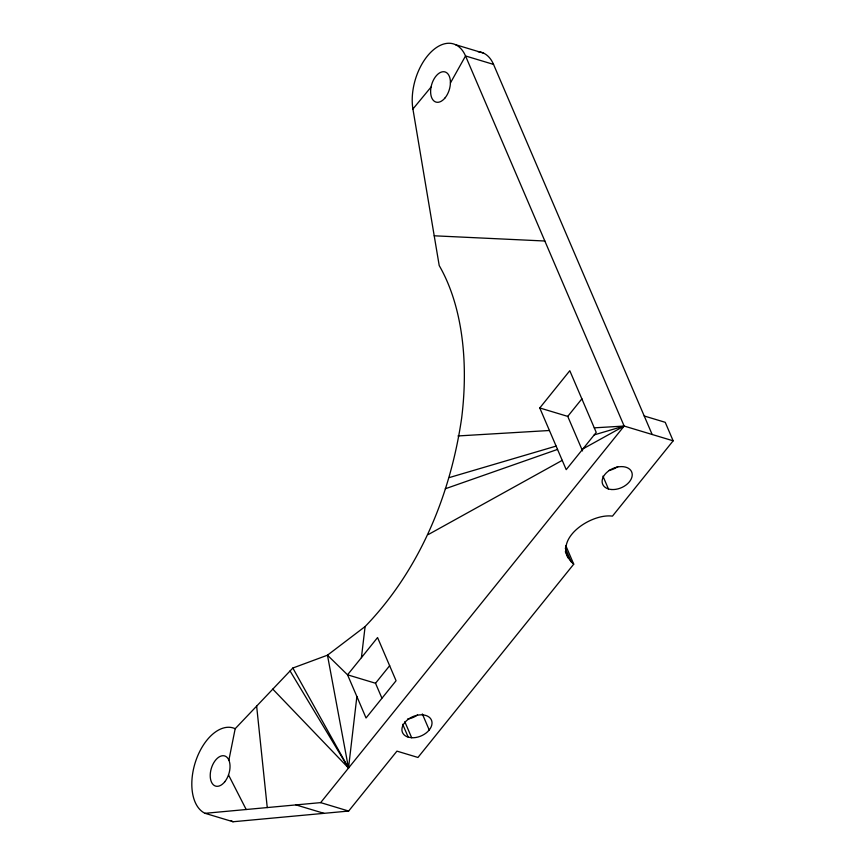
<?xml version="1.0" encoding="UTF-8"?>
<svg xmlns="http://www.w3.org/2000/svg" width="865" height="865" viewBox="0 0 865 865"><rect width="100%" height="100%" fill="white"/><g stroke="black" fill="none" stroke-linecap="round" stroke-linejoin="round"><path stroke-width="1.3" d="M272.799 689.135L348.519 768.055L356.877 696.53L347.535 674.808L327.467 655.194L292.846 668.029L235.183 728.708A45.012 26.264 -73.2 0 0 196.16 759.827A45.012 26.264 -73.2 0 0 205.059 813.316L233.063 821.75L348.649 811.056L396.949 751.134L417.957 757.459L573.733 564.175L565.807 545.664M381.865 698.044L375.518 683.242L347.535 674.808L361.408 657.681L365.106 626.552C419.547 570.197 450.492 494.996 461.64 418.141A234.058 136.529 -73.2 0 0 439.215 265.577L412.919 109.012A45.012 26.264 -73.2 0 1 430.673 52.376A45.012 26.264 -73.2 0 1 465.532 55.965L493.537 64.399L652.156 434.489M228.879 760.151L235.183 728.708M450.406 82.997L465.532 55.965L624.152 426.056L673.154 440.815L612.452 516.135C589.887 512.999 548.626 541.847 573.733 564.175M361.408 657.681L377.562 637.559L396.073 680.733L366.046 717.993L356.877 696.53M539.771 407.966L569.797 370.717L596.234 432.403L566.207 469.652L539.771 407.966L567.743 416.389L582.556 450.935M567.743 416.389L581.929 398.797M375.518 683.242L389.693 665.65M205.059 813.316L320.656 802.623L624.152 426.056L594.277 427.84M412.919 109.012L431.051 87.062M365.106 626.552L327.467 655.194L348.519 768.055L290.056 670.948M428.251 534.581L562.239 460.353M582.945 448.881L624.152 426.056L594.233 434.879M445.28 488.779L557.547 449.411M449.443 477.534L556.13 446.091M457.996 435.949L549.448 430.5M434.219 235.799L544.842 241.011M408.215 737.164L411.675 737.748A15.754 10.499 -23.2 0 0 431.981 722.134A15.754 10.499 -23.2 0 0 409.567 718.361A15.754 10.499 -23.2 0 0 408.215 737.164L402.69 724.286M455.574 44.699L483.578 53.133M644.22 415.989L665.228 422.315L673.154 440.815M320.656 802.623L348.649 811.056M295.971 804.904L323.975 813.338M292.846 668.029L348.519 768.055M228.511 774.932L246.19 809.51M602.937 476.139L608.43 488.952M565.288 548.215L571.105 561.785M565.321 551.665L567.97 557.838M422.347 713.949L429.224 729.984M404.809 721.713L411.675 737.748M256.646 706.164L267.253 807.575M478.021 51.716A45.012 26.264 -73.2 0 1 493.537 64.399M617.718 466.624A15.754 10.499 -23.2 0 1 609.047 470.463M417.557 714.977A15.754 10.499 -23.2 0 1 407.577 719.042M233.063 821.75A45.012 26.264 -73.2 0 1 231.042 820.615M224.749 781.809A15.754 9.191 -73.2 0 0 225.387 756.205A15.754 9.191 -73.2 0 0 210.227 775.018A15.754 9.191 -73.2 0 0 224.749 781.809M445.14 97.799A15.754 9.191 -73.2 0 0 445.778 72.206A15.754 9.191 -73.2 0 0 430.619 91.02A15.754 9.191 -73.2 0 0 445.14 97.799M611.89 489.536A15.754 10.499 -23.2 0 0 632.034 473.014A15.754 10.499 -23.2 0 0 607.619 471.706A15.754 10.499 -23.2 0 0 611.89 489.536"/></g></svg>
